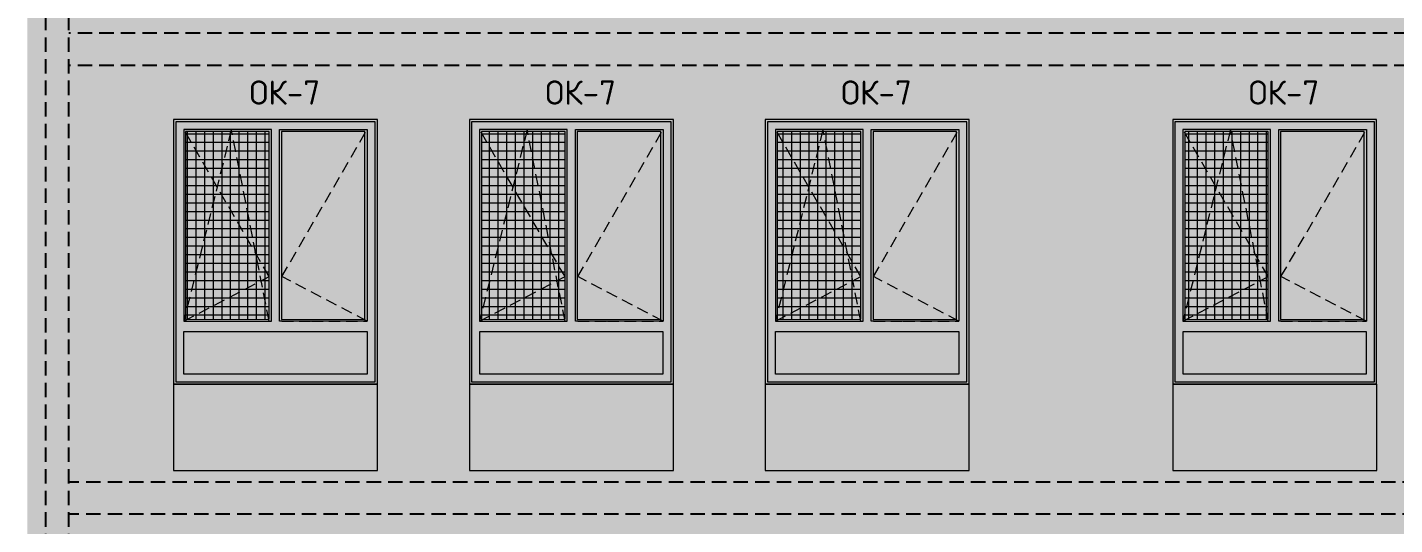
# Model space of a CAD drawing. Header units: millimetres. Extents: x -136099598 to 9192475, y 0 to 779331.
# Drawn here: x 274563 to 286441, y 292134 to 296454 of the extents above; entities that cross this region are included whole.
import ezdxf

# ---------------------------------------------------------------- set-up
doc = ezdxf.new("R2010")
doc.units = ezdxf.units.MM
doc.header["$MEASUREMENT"] = 0
doc.linetypes.add('01_base$0$DASHED2', pattern=[0.375, 0.25, -0.125])
doc.linetypes.add('ADSK_Штриховая_ш2 п1', pattern=[3, 2, -1])
doc.layers.get('0').update_dxf_attribs({"color": 250, "lineweight": 9})
doc.layers.get('Defpoints').update_dxf_attribs({"color": 8})
for name, color, linetype, lineweight, true_color in [('!_Окно_00_Штрих_Стекло', 7, 'Continuous', 0, 0x737373), ('RAL 100 6030', 7, 'Continuous', 0, 0x989057), ('RAL 7016', 7, 'Continuous', 0, 0x383e42), ('RAL 90 10', 7, 'Continuous', 0, 0xf1ece1)]:
    doc.layers.add(name, color=color, linetype=linetype, lineweight=lineweight, true_color=true_color)
for name, color, linetype in [('PDF _0', 7, 'Continuous'), ('PDF _PDF _0', 7, 'Continuous'), ('PDF _Текст', 7, 'Continuous')]:
    doc.layers.add(name, color=color, linetype=linetype)
doc.layers.add('СТЕНЫ кирпич ЛИДЕР', color=250, linetype='Continuous', lineweight=15)
doc.styles.add('PDF ISOCPEUR', font='isocpeur.ttf')

# ---------------------------------------------------------------- blocks, each defined once
blk = doc.blocks.new('A$C66574624')
at = {"layer": '!_Окно_00_Штрих_Стекло'}
h = blk.add_hatch(color=256, dxfattribs=at)
h.dxf.hatch_style = 1
h.set_gradient(color1=(70, 92, 124), color2=(219, 225, 235), name='CURVED')
h.paths.add_polyline_path([(424, 1626), (1150, 1626), (1150, -5), (424, -6)])
h.paths.add_polyline_path([(1982, 1626), (1256, 1626), (1256, -6), (1982, -5)])
h.paths.add_polyline_path([(409, -110), (2001, -110), (2000, -482), (409, -482)])
at = {"layer": 'PDF _PDF _0', "lineweight": 0, "true_color": 0x636466}
h = blk.add_hatch(dxfattribs=at)
h.set_pattern_fill('ANSI37', color=251, scale=600, angle=135)
h.set_pattern_definition([(180, (404, -569.7), (-7e-15, -75), []), (270, (404, -569.7), (75, -1e-14), [])])
h.paths.add_polyline_path([(1150, -5), (1150, 1627), (424, 1626), (424, -6)])
at = {"layer": 'RAL 7016'}
h = blk.add_hatch(color=256, dxfattribs=at)
h.dxf.hatch_style = 1
h.paths.add_polyline_path([(2091, 1731), (319, 1731), (319, -570), (2091, -570)])
h.paths.add_polyline_path([(1256, 1626), (1982, 1626), (1982, -5), (1256, -6)], flags=16)
h.paths.add_polyline_path([(1150, 1626), (1150, -5), (424, -6), (424, 1626)], flags=16)
h.paths.add_polyline_path([(2001, -110), (2001, -482), (409, -482), (409, -110)], flags=16)
at = {"layer": 'PDF _0', "linetype": 'ADSK_Штриховая_ш2 п1', "lineweight": 0, "ltscale": 50}
for points in [[(1150, -21), (821, 1643), (408, -21), (1150, 365), (408, 1643)], [(1260, -21), (1518, -21), (2002, -21), (1260, 365), (2002, 1643)]]:
    blk.add_lwpolyline(points, dxfattribs=at)
at = {"layer": 'PDF _PDF _0', "lineweight": 0}
for points in [[(319, -570), (2091, -570), (2091, 1731), (319, 1731)], [(339, -550), (2071, -550), (2071, 1711), (339, 1711)], [(408, -21), (1170, -21), (1170, 1643), (408, 1643)], [(424, -6), (1150, -5), (1150, 1626), (424, 1626)], [(2002, -21), (1240, -21), (1240, 1643), (2002, 1643)], [(1256, -6), (1982, -5), (1982, 1626), (1256, 1626)], [(2001, -482), (409, -482), (409, -110), (2001, -110)]]:
    blk.add_lwpolyline(points, close=True, dxfattribs=at)
at = {"layer": 'PDF _Текст', "lineweight": 0, "insert": (978, 1859), "char_height": 210, "attachment_point": 7, "style": 'PDF ISOCPEUR'}
blk.add_mtext('ОК-7', dxfattribs=at)
blk = doc.blocks.new('A$C03ac3970')
at = {"layer": 'RAL 100 6030'}
h = blk.add_hatch(color=256, dxfattribs=at)
h.dxf.hatch_style = 1
h.paths.add_polyline_path([(0, 490), (1772, 490), (1772, -258), (0, -258)])
at = {"layer": 'СТЕНЫ кирпич ЛИДЕР', "ltscale": 100}
blk.add_lwpolyline([(1772, 490), (0, 490), (0, -258), (1772, -258)], close=True, dxfattribs=at)

msp = doc.modelspace()

# ---------------------------------------------------------------- hatches: boundary and pattern name
at = {"layer": 'RAL 90 10', "ltscale": 100, "transparency": 33554687}
h = msp.add_hatch(color=256, dxfattribs=at)
h.dxf.hatch_style = 1
h.paths.add_polyline_path([(309798, 308453.6), (274563, 308453.6), (274563, 288553.6), (284513, 288553.6), (284555.8, 288553.6), (308948.2, 288553.6), (308948.5, 293010), (309798.2, 293011.9)])

# ---------------------------------------------------------------- linework, layer by layer
at = {"layer": 'Defpoints', "color": 2, "linetype": '01_base$0$DASHED2', "ltscale": 500}
for p, q in [((274723, 288553.6), (274723, 308453.6)), ((274923, 288553.6), (274923, 308453.6)), ((309438, 296403, -0.1), (274923, 296403.6)), ((309438, 296123, -0.1), (274923, 296123.6, 0)), ((308948.3, 292503.6), (274923, 292503.6)), ((308948.3, 292223.6), (274923, 292223.6))]:
    msp.add_line(p, q, dxfattribs=at)

# ---------------------------------------------------------------- block references
at = {"color": 18, "ltscale": 150, "true_color": 0x000000}
for name, p in [('A$C66574624', (275514, 293923.3)), ('A$C66574624', (278084, 293923.3)), ('A$C66574624', (280654, 293923.3)), ('A$C66574624', (284194, 293923.3)), ('A$C03ac3970', (275833.2, 292863.5)), ('A$C03ac3970', (278403.2, 292863.5)), ('A$C03ac3970', (280973.2, 292863.5)), ('A$C03ac3970', (284513.2, 292863.5))]:
    msp.add_blockref(name, p, dxfattribs=at)

doc.saveas('drawing.dxf')
